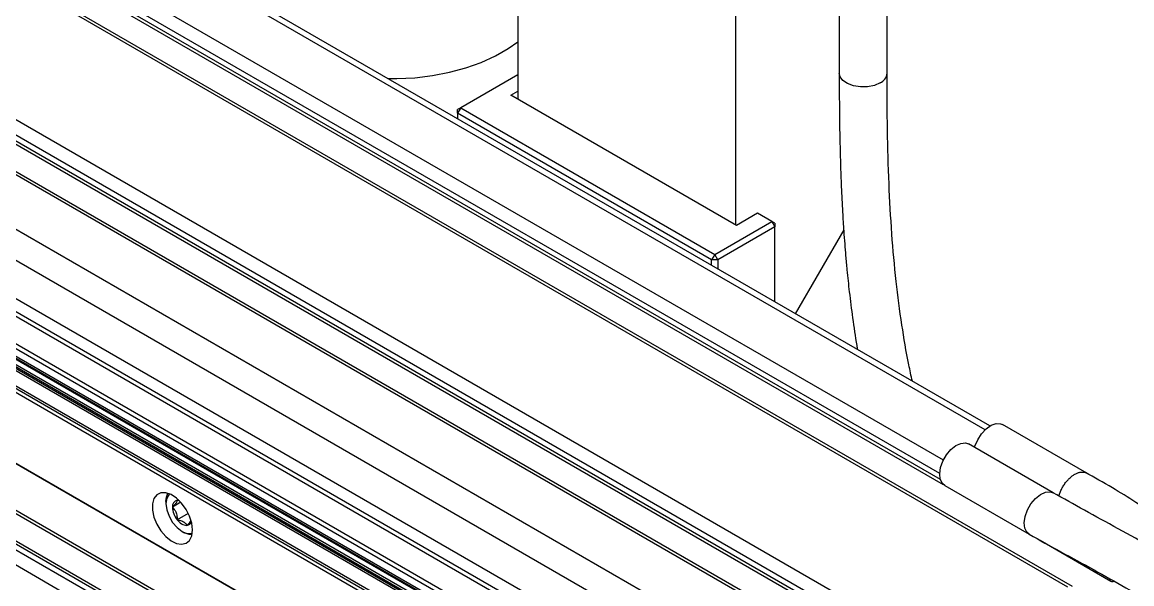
# Model space of a CAD drawing. Header units: millimetres. Extents: x 0 to 279, y 0 to 216.
# Drawn here: x 229.73 to 260.67, y 74.87 to 90.53 of the extents above; entities that cross this region are included whole.
import ezdxf

# ---------------------------------------------------------------- set-up
doc = ezdxf.new("R2010")
doc.units = ezdxf.units.MM

msp = doc.modelspace()

# ---------------------------------------------------------------- linework, layer by layer
at = {"color": 8, "linetype": 'Continuous', "lineweight": 25}
for p, q in [((256.58, 79.166), (143.682, 144.341)), ((255.414, 78.315), (142.362, 143.579)), ((255.313, 77.947), (142.177, 143.258)), ((255.331, 77.776), (142.177, 143.098)), ((252.047, 69.47), (188.63, 106.079)), ((251.964, 69.382), (188.63, 105.943)), ((247.416, 70.597), (187.407, 105.239)), ((247.456, 70.642), (187.449, 105.283)), ((247.543, 70.735), (187.573, 105.355)), ((247.759, 70.907), (188.231, 105.272)), ((247.879, 70.974), (188.314, 105.36)), ((247.344, 70.537), (187.37, 105.159)), ((247.596, 70.789), (188.047, 105.166)), ((244.531, 68.269), (187.644, 101.109)), ((243.818, 67.575), (186.687, 100.556)), ((243.956, 67.655), (186.825, 100.637)), ((243.448, 67.362), (186.317, 100.343)), ((258.388, 77.435), (258.473, 77.406))]:
    msp.add_line(p, q, dxfattribs=at)
at = {"color": 7, "linetype": 'Continuous', "lineweight": 25}
for p, q in [((256.711, 79.269), (143.946, 144.367)), ((142.231, 142.978), (255.41, 77.642)), ((258.886, 74.779), (141.035, 142.813)), ((259.017, 74.792), (141.166, 142.826)), ((255.499, 72.823), (137.648, 140.857)), ((255.314, 72.503), (137.463, 140.537)), ((255.314, 72.343), (137.463, 140.377)), ((137.517, 140.257), (255.368, 72.223)), ((254.172, 72.057), (136.321, 140.091)), ((254.303, 72.07), (136.452, 140.104)), ((252.852, 71.295), (135.001, 139.329)), ((252.479, 70.648), (134.628, 138.682)), ((252.361, 69.651), (188.63, 106.442)), ((247.401, 70.561), (187.388, 105.206)), ((247.56, 70.753), (187.615, 105.359)), ((247.562, 70.754), (187.869, 105.214)), ((246.036, 70.68), (187.098, 104.705)), ((246.13, 70.734), (187.141, 104.788)), ((246.856, 70.39), (187.185, 104.838)), ((244.531, 69.58), (187.098, 102.735)), ((244.531, 69.58), (187.098, 102.735)), ((187.152, 102.702), (244.531, 69.578)), ((187.567, 101.065), (244.531, 68.18)), ((244.033, 67.7), (186.902, 100.681)), ((249.627, 84.87), (249.627, 100.318)), ((243.546, 99.185), (243.546, 88.381)), ((252.51, 91.163), (252.51, 89.107)), ((253.844, 89.107), (253.844, 91.163)), ((243.546, 89.061), (241.955, 88.143)), ((243.351, 88.493), (243.546, 88.605)), ((249.644, 84.86), (243.351, 88.493)), ((243.546, 88.401), (243.528, 88.391)), ((241.955, 88.143), (241.866, 87.99)), ((241.955, 88.143), (241.866, 88.092)), ((241.866, 87.99), (241.866, 88.092)), ((248.949, 83.901), (241.866, 87.99)), ((241.866, 87.99), (241.866, 87.839)), ((241.955, 88.143), (249.038, 84.054)), ((250.234, 85.2), (249.644, 84.86)), ((250.628, 84.972), (250.234, 85.2)), ((249.038, 84.054), (250.628, 84.972)), ((250.717, 84.819), (249.126, 83.901)), ((250.628, 84.972), (250.717, 84.819)), ((250.717, 84.921), (250.628, 84.972)), ((250.717, 84.921), (250.717, 84.819)), ((250.717, 82.73), (250.717, 84.819)), ((252.634, 84.738), (251.285, 82.401)), ((249.038, 84.054), (248.949, 83.901)), ((249.126, 83.901), (248.949, 83.901)), ((248.949, 83.75), (248.949, 83.901)), ((249.126, 83.901), (249.038, 84.054)), ((249.126, 83.901), (249.126, 83.648)), ((259.413, 77.952), (257.059, 79.311)), ((256.031, 78.796), (256.117, 78.767)), ((258.474, 77.406), (256.117, 78.767)), ((255.45, 77.612), (257.807, 76.251)), ((233.737, 77.167), (233.737, 77.109)), ((234.153, 77.142), (233.916, 77.006)), ((234.36, 76.832), (234.052, 76.655)), ((234.188, 76.328), (234.238, 76.299)), ((258.114, 76.081), (260.083, 74.944))]:
    msp.add_line(p, q, dxfattribs=at)
at = {"color": 7, "linetype": 'Continuous', "lineweight": 25, "flags": 128}
for points in [[(239.933, 88.955), (240.172, 88.955), (240.674, 88.98), (241.167, 89.039), (241.645, 89.131), (242.102, 89.254), (242.531, 89.406), (242.926, 89.587), (243.283, 89.792), (243.546, 89.981)], [(256.285, 78.67), (256.295, 78.707), (256.371, 78.887), (256.478, 79.054), (256.608, 79.192), (256.747, 79.29), (256.885, 79.338), (257.009, 79.333), (257.059, 79.311)], [(255.45, 77.612), (255.386, 77.667), (255.329, 77.782), (255.312, 77.933), (255.337, 78.107), (255.402, 78.288), (255.5, 78.461), (255.624, 78.61), (255.761, 78.721), (255.901, 78.785), (256.031, 78.796)], [(234.477, 76.369), (234.456, 76.555), (234.396, 76.752), (234.299, 76.944), (234.175, 77.117), (234.031, 77.259), (233.879, 77.359), (233.73, 77.409), (233.594, 77.407), (233.483, 77.351), (233.404, 77.246), (233.363, 77.1), (233.363, 76.924), (233.404, 76.731), (233.483, 76.535), (233.594, 76.35), (233.73, 76.191), (233.879, 76.069), (234.031, 75.993), (234.175, 75.969), (234.299, 75.999), (234.396, 76.08), (234.456, 76.206), (234.477, 76.369)], [(233.737, 77.167), (233.75, 77.288), (233.79, 77.395)], [(233.837, 77.378), (233.824, 77.365), (233.76, 77.257), (233.737, 77.109), (233.76, 76.935), (233.824, 76.753), (233.923, 76.58), (234.049, 76.434), (234.188, 76.328)], [(234.101, 77.197), (234.084, 77.199), (234.052, 77.199)], [(234.462, 76.231), (234.386, 76.24), (234.238, 76.299)]]:
    msp.add_lwpolyline(points, dxfattribs=at)
at = {"color": 8, "linetype": 'Continuous', "lineweight": 25, "flags": 128}
for points in [[(253.648, 88.835), (253.489, 88.767), (253.301, 88.729), (253.102, 88.725), (252.91, 88.755), (252.742, 88.816), (252.613, 88.903), (252.533, 89.008), (252.51, 89.109)], [(257.807, 76.251), (257.743, 76.306), (257.686, 76.421), (257.669, 76.572), (257.694, 76.746), (257.759, 76.928), (257.857, 77.1), (257.981, 77.249), (258.119, 77.36), (258.258, 77.424), (258.388, 77.435)]]:
    msp.add_lwpolyline(points, dxfattribs=at)
at = {"color": 8, "linetype": 'Continuous', "lineweight": 25}
msp.add_arc((253.518, 89.135), 0.327, 293.5351, 354.8695, dxfattribs=at)
at = {"color": 7, "linetype": 'Continuous', "lineweight": 25}
for centre, radius, start, end in [((234.083, 77.033), 0.169, 100.5468, 189.2519), ((234.506, 77.033), 0.591, 182.6393, 219.7721), ((234.345, 76.848), 0.351, 213.4349, 266.5705), ((234.309, 76.64), 0.143, 276.1416, 343.2702), ((234.378, 76.591), 0.325, 234.1394, 286.6073), ((260.135, 75.034), 0.103, 190.997, 290.6562)]:
    msp.add_arc(centre, radius, start, end, dxfattribs=at)
for points, knots in [([(252.51, 89.109), (252.511, 88.796), (252.512, 88.202), (252.524, 87.362), (252.542, 86.62), (252.568, 85.921), (252.598, 85.294), (252.632, 84.759), (252.661, 84.356), (252.69, 83.998), (252.731, 83.552), (252.792, 82.975), (252.882, 82.271), (252.959, 81.734), (253.013, 81.437), (253.019, 81.4)], [0, 0, 0, 0, 0.1241948, 0.235415, 0.3333642, 0.4179451, 0.5106407, 0.57955, 0.6254484, 0.6685027, 0.7195877, 0.7983263, 0.8900001, 0.9864272, 1, 1, 1, 1]), ([(254.549, 80.517), (254.515, 80.671), (254.4, 81.2), (254.244, 82.129), (254.086, 83.34), (253.967, 84.67), (253.891, 86.061), (253.849, 87.552), (253.846, 88.577), (253.844, 89.106)], [0, 0, 0, 0, 0.051103, 0.175172, 0.313587, 0.465741, 0.631456, 0.809986, 1, 1, 1, 1]), ([(258.637, 77.315), (258.639, 77.324), (258.646, 77.35), (258.661, 77.394), (258.68, 77.445), (258.711, 77.513), (258.746, 77.58), (258.787, 77.643), (258.83, 77.703), (258.877, 77.759), (258.926, 77.81), (258.977, 77.856), (259.03, 77.895), (259.083, 77.927), (259.137, 77.954), (259.189, 77.972), (259.241, 77.982), (259.29, 77.987), (259.337, 77.982), (259.38, 77.969), (259.399, 77.959), (259.409, 77.954)], [0, 0, 0, 0, 0.022925, 0.064718, 0.106511, 0.151321, 0.234822, 0.276608, 0.321412, 0.404901, 0.446681, 0.491478, 0.574962, 0.61674, 0.661534, 0.745021, 0.786801, 0.831596, 0.915107, 0.956898, 1, 1, 1, 1]), ([(268.663, 67.06), (268.673, 67.075), (268.725, 67.158), (268.789, 67.338), (268.856, 67.598), (268.88, 67.878), (268.867, 68.143), (268.827, 68.389), (268.758, 68.656), (268.635, 68.979), (268.442, 69.353), (268.19, 69.766), (267.896, 70.212), (267.554, 70.707), (267.159, 71.246), (266.695, 71.843), (266.179, 72.463), (265.607, 73.105), (264.985, 73.755), (264.343, 74.379), (263.718, 74.942), (263.196, 75.383), (262.749, 75.742), (262.318, 76.075), (261.842, 76.423), (261.316, 76.79), (260.746, 77.164), (260.086, 77.573), (259.625, 77.833), (259.376, 77.973)], [0, 0, 0, 0, 0.005845, 0.03095, 0.058535, 0.086996, 0.111768, 0.132727, 0.155025, 0.187329, 0.225341, 0.265356, 0.304304, 0.342683, 0.389825, 0.436684, 0.4844, 0.533229, 0.583592, 0.633684, 0.679929, 0.721951, 0.747455, 0.777155, 0.815625, 0.851029, 0.892878, 0.942144, 1, 1, 1, 1]), ([(261.907, 65.792), (262.155, 65.648), (262.704, 65.331), (263.536, 64.931), (264.405, 64.587), (265.224, 64.364), (265.985, 64.27), (266.693, 64.307), (267.282, 64.464), (267.765, 64.705), (268.133, 64.991), (268.415, 65.346), (268.601, 65.747), (268.699, 66.177), (268.714, 66.628), (268.669, 67.064), (268.577, 67.514), (268.428, 68.015), (268.221, 68.554), (267.958, 69.14), (267.649, 69.743), (267.299, 70.368), (266.934, 70.959), (266.539, 71.533), (266.089, 72.103), (265.652, 72.581), (265.259, 72.972), (264.924, 73.283), (264.539, 73.619), (264.085, 73.987), (263.555, 74.386), (262.905, 74.842), (262.128, 75.344), (261.23, 75.881), (260.268, 76.418), (259.351, 76.915), (258.762, 77.245), (258.473, 77.406)], [0, 0, 0, 0, 0.0356449, 0.0787279, 0.122445, 0.1657368, 0.2055882, 0.2447018, 0.2841958, 0.3094617, 0.3355551, 0.3630704, 0.3864931, 0.4128745, 0.4394088, 0.4620081, 0.4851554, 0.5116381, 0.5387745, 0.5636479, 0.5929987, 0.6192326, 0.6441741, 0.6672109, 0.6902624, 0.7150351, 0.7281192, 0.7417425, 0.7572265, 0.7752689, 0.7959237, 0.819234, 0.8506825, 0.8856673, 0.9234285, 0.96239, 1, 1, 1, 1]), ([(234.052, 77.199), (234.049, 77.181), (234.043, 77.149), (233.982, 77.073), (233.936, 77.026), (233.916, 77.006)], [0, 0, 0, 0, 0.439122, 0.751371, 1, 1, 1, 1]), ([(234.111, 77.186), (234.111, 77.186), (234.093, 77.193), (234.073, 77.196), (234.052, 77.199)], [0, 0, 0, 0, 0.015627, 1, 1, 1, 1]), ([(233.916, 77.006), (233.952, 76.965), (234.013, 76.895), (234.049, 76.763), (234.051, 76.688), (234.052, 76.655)], [0, 0, 0, 0, 0.439122, 0.751371, 1, 1, 1, 1]), ([(234.052, 76.655), (234.072, 76.651), (234.134, 76.638), (234.228, 76.603), (234.293, 76.548), (234.316, 76.511), (234.324, 76.498)], [0, 0, 0, 0, 0.156025, 0.493707, 0.819058, 1, 1, 1, 1]), ([(234.324, 76.498), (234.362, 76.536), (234.412, 76.587), (234.431, 76.621), (234.435, 76.629)], [0, 0, 0, 0, 0.753181, 1, 1, 1, 1]), ([(257.807, 76.251), (258.099, 76.088), (258.685, 75.759), (259.605, 75.266), (260.472, 74.777), (261.302, 74.286), (262.03, 73.822), (262.642, 73.4), (263.141, 73.031), (263.625, 72.647), (264.082, 72.251), (264.515, 71.837), (264.883, 71.449), (265.204, 71.074), (265.487, 70.705), (265.781, 70.284), (266.087, 69.796), (266.406, 69.238), (266.684, 68.706), (266.919, 68.206), (267.106, 67.747), (267.245, 67.326), (267.331, 66.971), (267.373, 66.667), (267.375, 66.412), (267.341, 66.214), (267.278, 66.063), (267.195, 65.956), (267.08, 65.861), (266.934, 65.779), (266.764, 65.712), (266.573, 65.661), (266.34, 65.625), (266.021, 65.615), (265.61, 65.658), (265.137, 65.766), (264.676, 65.916), (264.249, 66.084), (263.83, 66.271), (263.305, 66.53), (262.663, 66.876), (262.154, 67.184), (261.907, 67.334)], [0, 0, 0, 0, 0.038585, 0.077536, 0.114888, 0.149393, 0.180335, 0.203201, 0.223411, 0.241056, 0.262959, 0.281452, 0.298835, 0.315282, 0.33097, 0.347148, 0.370757, 0.396118, 0.423784, 0.447165, 0.472548, 0.498688, 0.52186, 0.542822, 0.567067, 0.593005, 0.615789, 0.63848, 0.659959, 0.680859, 0.700687, 0.7188, 0.738519, 0.762098, 0.794435, 0.826354, 0.854329, 0.878384, 0.899935, 0.923351, 0.962668, 1, 1, 1, 1])]:
    msp.add_open_spline(points, degree=3, knots=knots, dxfattribs=at)

doc.saveas('drawing.dxf')
